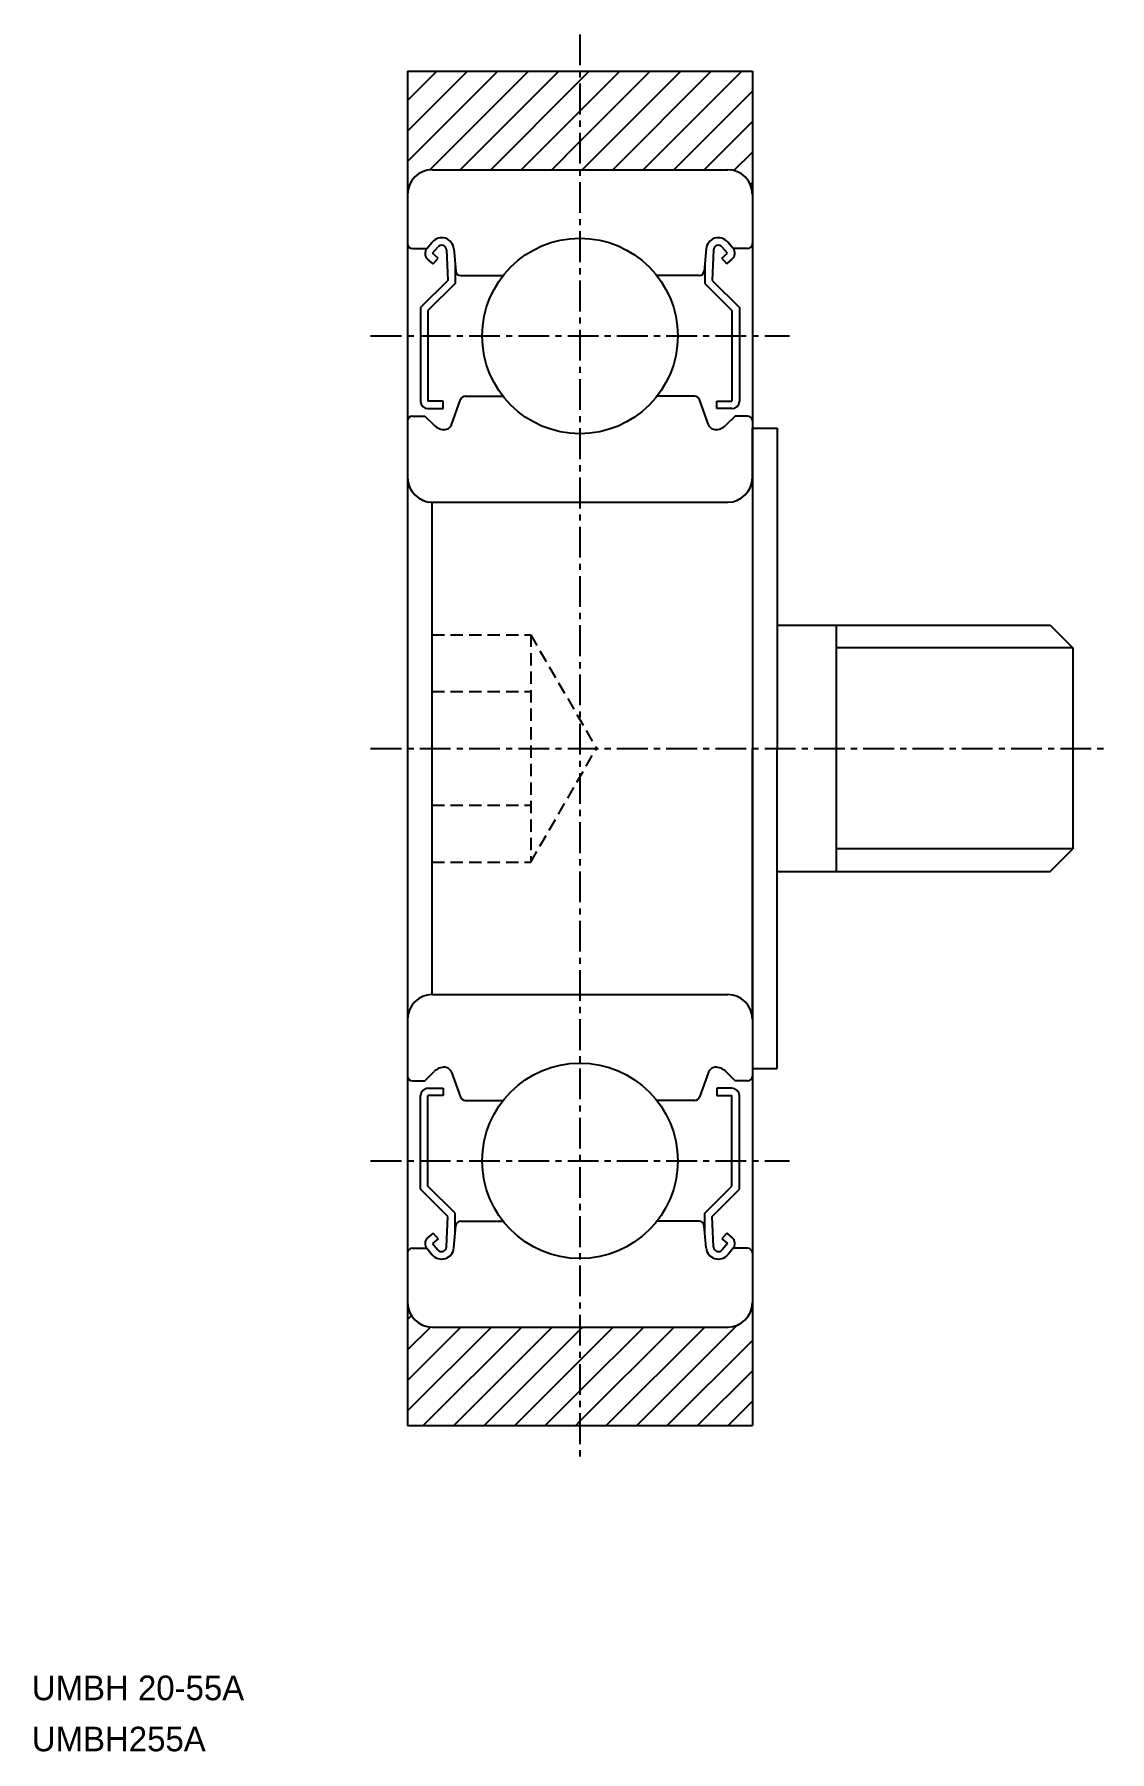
# Model space of a CAD drawing. Extents: x 31.8 to 75.5, y -15.6 to 54.1.
import ezdxf

# ---------------------------------------------------------------- set-up
doc = ezdxf.new("R2010")
doc.units = 0
doc.linetypes.add('CENTER', pattern=[2, 1.25, -0.25, 0.25, -0.25])
doc.linetypes.add('DASHED', pattern=[0.75, 0.5, -0.25])
doc.layers.get('0').update_dxf_attribs({"linetype": 'CONTINUOUS'})
doc.layers.add('CENTER', color=1, linetype='CENTER')

# ---------------------------------------------------------------- blocks, each defined once
blk = doc.blocks.new('*X2')
at = {"color": 0, "linetype": 'CONTINUOUS'}
for p, q in [((46.997, 48.932), (50.664, 52.599)), ((46.997, 50.169), (49.426, 52.599)), ((46.997, 51.406), (48.189, 52.599)), ((47.896, 48.594), (51.901, 52.599)), ((49.139, 48.599), (53.139, 52.599)), ((53.997, 49.744), (56.851, 52.599)), ((53.997, 50.982), (55.614, 52.599)), ((53.997, 52.219), (54.376, 52.599)), ((54.089, 48.599), (58.089, 52.599)), ((55.326, 48.599), (59.326, 52.599)), ((56.563, 48.599), (60.563, 52.599)), ((50.376, 48.599), (53.997, 52.219)), ((57.801, 48.599), (60.997, 51.795)), ((51.614, 48.599), (53.997, 50.982)), ((59.038, 48.599), (60.997, 50.557)), ((52.851, 48.599), (53.997, 49.744)), ((60.245, 48.568), (60.997, 49.32)), ((46.997, 47.694), (47.002, 47.699)), ((60.913, 47.999), (60.997, 48.082)), ((60.924, 2.224), (60.997, 2.297)), ((46.997, 1.909), (47.152, 2.064)), ((46.997, 0.672), (47.926, 1.601)), ((46.997, -1.803), (50.399, 1.599)), ((46.997, -0.566), (49.161, 1.599)), ((47.636, -2.401), (51.636, 1.599)), ((48.874, -2.401), (52.874, 1.599)), ((50.111, -2.401), (53.997, 1.484)), ((53.997, -2.228), (57.823, 1.599)), ((53.997, -0.991), (56.586, 1.599)), ((53.997, 0.247), (55.349, 1.599)), ((53.997, 1.484), (54.111, 1.599)), ((55.061, -2.401), (59.061, 1.599)), ((56.298, -2.401), (60.371, 1.671)), ((57.536, -2.401), (60.997, 1.06)), ((51.349, -2.401), (53.997, 0.247)), ((58.773, -2.401), (60.997, -0.178)), ((52.586, -2.401), (53.997, -0.991)), ((60.011, -2.401), (60.997, -1.415)), ((53.823, -2.401), (53.997, -2.228))]:
    blk.add_line(p, q, dxfattribs=at)

msp = doc.modelspace()

# ---------------------------------------------------------------- linework, layer by layer
at = {"color": 7, "linetype": 'CONTINUOUS'}
for p, q in [((46.997, 52.599), (46.997, -2.401)), ((46.997, 52.599), (60.997, 52.599)), ((60.997, 52.599), (60.997, -2.401)), ((47.997, 48.599), (59.997, 48.599)), ((47.197, 45.399), (47.777, 45.399)), ((47.776, 45.398), (47.997, 45.661)), ((48.007, 45.206), (48.222, 45.462)), ((48.575, 45.342), (48.627, 44.103)), ((48.878, 45.382), (48.957, 44.481)), ((59.115, 45.382), (59.037, 44.481)), ((59.418, 45.342), (59.367, 44.103)), ((59.987, 45.206), (59.771, 45.462)), ((60.217, 45.398), (59.996, 45.661)), ((60.797, 45.399), (60.217, 45.399)), ((48.043, 44.783), (47.813, 44.975)), ((48.236, 45.013), (48.007, 45.206)), ((48.043, 44.783), (48.236, 45.013)), ((48.927, 44.826), (48.927, 43.979)), ((59.067, 44.826), (59.067, 43.979)), ((59.758, 45.013), (59.987, 45.206)), ((59.951, 44.783), (59.758, 45.013)), ((59.951, 44.783), (60.18, 44.975)), ((48.627, 44.103), (47.527, 43.003)), ((48.927, 43.979), (47.827, 42.879)), ((49.156, 44.299), (50.874, 44.299)), ((58.837, 44.299), (57.119, 44.299)), ((57.978, 44.299), (57.978, 44.299)), ((58.408, 44.299), (58.408, 44.299)), ((59.067, 43.979), (60.167, 42.879)), ((59.367, 44.103), (60.467, 43.003)), ((47.527, 43.003), (47.527, 39.199)), ((47.827, 42.879), (47.827, 39.199)), ((60.167, 42.879), (60.167, 39.199)), ((60.467, 43.003), (60.467, 39.199)), ((48.447, 39.199), (47.827, 39.199)), ((48.447, 38.899), (48.447, 39.199)), ((48.779, 38.246), (49.15, 39.267)), ((49.338, 39.399), (50.874, 39.399)), ((58.656, 39.399), (57.119, 39.399)), ((59.215, 38.246), (58.844, 39.267)), ((59.547, 38.899), (59.547, 39.199)), ((59.547, 39.199), (60.167, 39.199)), ((47.197, 38.599), (47.697, 38.599)), ((47.697, 38.599), (48.071, 38.225)), ((47.827, 38.899), (48.447, 38.899)), ((60.167, 38.899), (59.547, 38.899)), ((60.297, 38.599), (59.923, 38.225)), ((60.797, 38.599), (60.297, 38.599)), ((60.997, 36.099), (60.997, 38.099)), ((60.997, 38.099), (61.997, 38.099)), ((61.997, 38.099), (61.997, 25.099)), ((60.997, 36.099), (60.997, 25.099)), ((47.997, 35.099), (59.997, 35.099)), ((47.997, 15.099), (47.997, 35.099)), ((61.997, 30.099), (73.077, 30.099)), ((64.397, 30.099), (64.397, 20.099)), ((73.077, 30.099), (73.997, 29.179)), ((73.997, 29.179), (73.997, 21.019)), ((60.997, 14.099), (60.997, 25.099)), ((61.997, 12.099), (61.997, 25.099)), ((73.077, 20.099), (73.997, 21.019)), ((61.997, 20.099), (73.077, 20.099)), ((47.997, 15.099), (59.997, 15.099)), ((60.997, 14.099), (60.997, 12.099)), ((47.697, 11.599), (48.071, 11.973)), ((48.779, 11.952), (49.15, 10.93)), ((59.215, 11.952), (58.844, 10.93)), ((60.297, 11.599), (59.923, 11.973)), ((60.997, 12.099), (61.997, 12.099)), ((47.197, 11.599), (47.697, 11.599)), ((47.827, 11.299), (48.447, 11.299)), ((48.447, 11.299), (48.447, 10.999)), ((59.547, 11.299), (59.547, 10.999)), ((60.167, 11.299), (59.547, 11.299)), ((60.797, 11.599), (60.297, 11.599)), ((47.527, 7.195), (47.527, 10.999)), ((48.447, 10.999), (47.827, 10.999)), ((47.827, 7.319), (47.827, 10.999)), ((49.338, 10.799), (50.874, 10.799)), ((58.656, 10.799), (57.119, 10.799)), ((59.547, 10.999), (60.167, 10.999)), ((60.167, 7.319), (60.167, 10.999)), ((60.467, 7.195), (60.467, 10.999)), ((48.627, 6.095), (47.527, 7.195)), ((48.927, 6.219), (47.827, 7.319)), ((59.067, 6.219), (60.167, 7.319)), ((59.367, 6.095), (60.467, 7.195)), ((48.575, 4.855), (48.627, 6.095)), ((48.878, 4.815), (48.957, 5.716)), ((48.927, 5.372), (48.927, 6.219)), ((49.156, 5.899), (50.874, 5.899)), ((58.837, 5.899), (57.119, 5.899)), ((59.115, 4.815), (59.037, 5.716)), ((59.067, 5.372), (59.067, 6.219)), ((59.418, 4.855), (59.367, 6.095)), ((48.043, 5.415), (47.813, 5.222)), ((48.236, 5.185), (48.007, 4.992)), ((48.007, 4.992), (48.222, 4.735)), ((48.043, 5.415), (48.236, 5.185)), ((59.951, 5.415), (59.758, 5.185)), ((59.758, 5.185), (59.987, 4.992)), ((59.987, 4.992), (59.771, 4.735)), ((59.951, 5.415), (60.18, 5.222)), ((47.197, 4.799), (47.777, 4.799)), ((47.776, 4.799), (47.997, 4.537)), ((60.217, 4.799), (59.996, 4.537)), ((60.797, 4.799), (60.217, 4.799)), ((47.997, 1.599), (59.997, 1.599)), ((46.997, -2.401), (60.997, -2.401))]:
    msp.add_line(p, q, dxfattribs=at)
at = {"color": 3, "linetype": 'DASHED'}
for p, q in [((47.997, 29.718), (51.997, 29.718)), ((51.997, 29.718), (54.663, 25.099)), ((51.997, 29.718), (51.997, 20.48)), ((47.997, 27.408), (51.997, 27.408)), ((51.997, 20.48), (54.663, 25.099)), ((47.997, 22.789), (51.997, 22.789)), ((47.997, 20.48), (51.997, 20.48))]:
    msp.add_line(p, q, dxfattribs=at)
at = {"color": 3, "linetype": 'CONTINUOUS'}
for p, q in [((73.997, 29.179), (64.397, 29.179)), ((73.997, 21.019), (64.397, 21.019))]:
    msp.add_line(p, q, dxfattribs=at)
at = {"color": 7, "linetype": 'CONTINUOUS'}
for centre in [(53.997, 41.849), (53.997, 8.349)]:
    msp.add_circle(centre, 3.969, dxfattribs=at)
for centre, radius, start, end in [((47.997, 47.599), 1, 90, 180), ((59.997, 47.599), 1, 0, 90), ((47.197, 45.599), 0.2, 180, 270), ((48.006, 45.205), 0.3, 139.90979, 229.99628), ((48.38, 45.339), 0.5, 4.98705, 139.90979), ((48.375, 45.334), 0.2, 2.37537, 139.99223), ((59.613, 45.339), 0.5, 40.09021, 175.01295), ((59.618, 45.334), 0.2, 40.00777, 177.62463), ((59.987, 45.205), 0.3, 310.00372, 40.09021), ((60.797, 45.599), 0.2, 270, 0), ((49.156, 44.499), 0.2, 184.98705, 270), ((58.837, 44.499), 0.2, 270, 355.01295), ((47.827, 39.199), 0.3, 180, 270), ((49.338, 39.199), 0.2, 90, 160.02987), ((58.656, 39.199), 0.2, 19.97013, 90), ((60.167, 39.199), 0.3, 270, 0), ((47.197, 38.399), 0.2, 90, 180), ((60.797, 38.399), 0.2, 0, 90), ((48.495, 38.649), 0.6, 225, 272.80484), ((48.497, 38.349), 0.3, 265.5374, 340.02987), ((59.497, 38.349), 0.3, 199.97013, 274.4626), ((59.499, 38.649), 0.6, 267.19516, 315), ((47.997, 36.099), 1, 180, 270), ((59.997, 36.099), 1, 270, 0), ((47.997, 14.099), 1, 90, 180), ((59.997, 14.099), 1, 0, 90), ((48.495, 11.549), 0.6, 87.19516, 135), ((48.497, 11.849), 0.3, 19.97013, 94.4626), ((59.497, 11.849), 0.3, 85.5374, 160.02987), ((59.499, 11.549), 0.6, 45, 92.80484), ((47.197, 11.799), 0.2, 180, 270), ((47.827, 10.999), 0.3, 90, 180), ((60.167, 10.999), 0.3, 0, 90), ((60.797, 11.799), 0.2, 270, 0), ((49.338, 10.999), 0.2, 199.97013, 270), ((58.656, 10.999), 0.2, 270, 340.02987), ((49.156, 5.699), 0.2, 90, 175.01295), ((58.837, 5.699), 0.2, 4.98705, 90), ((48.006, 4.992), 0.3, 130.00372, 220.09021), ((59.987, 4.992), 0.3, 319.90979, 49.99628), ((47.197, 4.599), 0.2, 90, 180), ((48.38, 4.859), 0.5, 220.09021, 355.01295), ((48.375, 4.864), 0.2, 220.00777, 357.62463), ((59.613, 4.859), 0.5, 184.98705, 319.90979), ((59.618, 4.864), 0.2, 182.37537, 319.99223), ((60.797, 4.599), 0.2, 0, 90), ((47.997, 2.599), 1, 180, 270), ((59.997, 2.599), 1, 270, 0)]:
    msp.add_arc(centre, radius, start, end, dxfattribs=at)
at = {"layer": 'CENTER', "color": 1, "linetype": 'CENTER'}
for p, q in [((53.997, 54.099), (53.997, -3.901)), ((45.497, 41.849), (62.497, 41.849)), ((45.497, 25.099), (75.497, 25.099)), ((45.497, 8.349), (62.497, 8.349))]:
    msp.add_line(p, q, dxfattribs=at)

# ---------------------------------------------------------------- block references
at = {"color": 3, "linetype": 'CONTINUOUS'}
msp.add_blockref('*X2', (0, 0), dxfattribs=at)

# ---------------------------------------------------------------- texts
at = {"color": 7, "linetype": 'CONTINUOUS'}
for s, p in [('UMBH 20-55A', (31.745, -13.555)), ('UMBH255A', (31.745, -15.63))]:
    msp.add_text(s, height=1, dxfattribs=at).set_placement(p)

doc.saveas('drawing.dxf')
